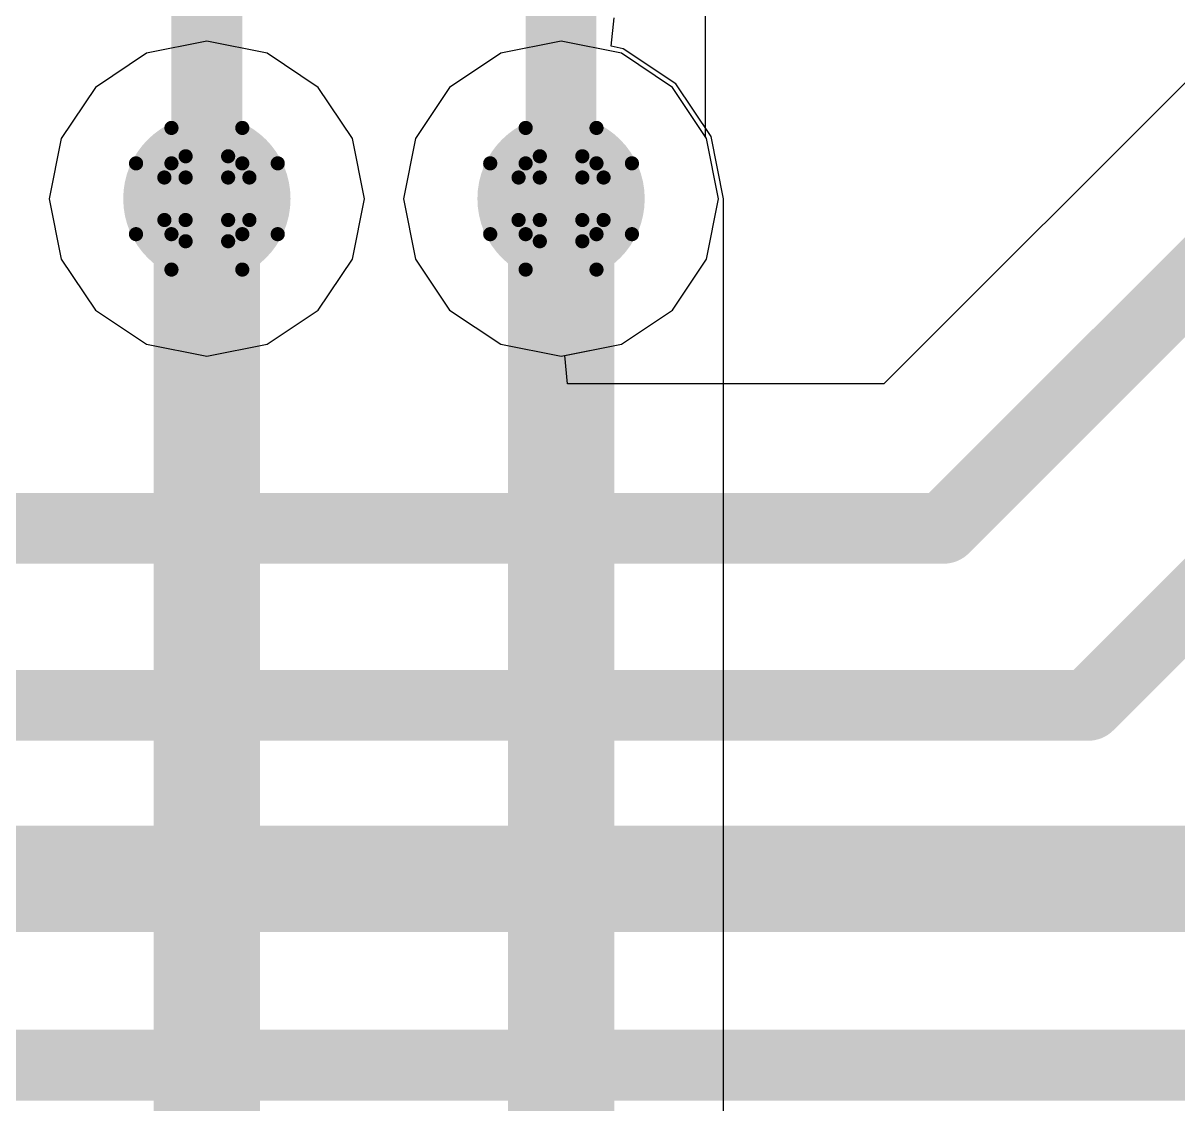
# Model space of a CAD drawing. Header units: inches. Extents: x 0 to 198, y 0 to 199.
# Drawn here: x 3.457 to 3.6201, y 2.0547 to 2.2073 of the extents above; entities that cross this region are included whole.
import ezdxf

# ---------------------------------------------------------------- set-up
doc = ezdxf.new("R2010")
doc.units = ezdxf.units.IN
doc.header["$MEASUREMENT"] = 0
for name, color, linetype in [('Bottom Layer', 5, 'Continuous'), ('Drill Drawing', 1, 'Continuous'), ('Layer 1', 16, 'Continuous'), ('Layer 2', 76, 'Continuous'), ('Top Layer', 1, 'Continuous'), ('Via Holes', 16, 'Continuous')]:
    doc.layers.add(name, color=color, linetype=linetype)

msp = doc.modelspace()

# ---------------------------------------------------------------- hatches: boundary and pattern name
at = {"layer": 'Bottom Layer'}
h = msp.add_hatch(color=5, dxfattribs=at)
edge = h.paths.add_edge_path()
edge.add_arc((3.48298, 2.18253), 0.01181, 0, 360)
h = msp.add_hatch(color=5, dxfattribs=at)
edge = h.paths.add_edge_path()
edge.add_arc((3.53298, 2.18253), 0.01181, 0, 360)
at = {"layer": 'Layer 1'}
h = msp.add_hatch(color=16, dxfattribs=at)
edge = h.paths.add_edge_path()
edge.add_arc((3.48298, 2.18253), 0.01181, 0, 360)
h = msp.add_hatch(color=16, dxfattribs=at)
edge = h.paths.add_edge_path()
edge.add_arc((3.53298, 2.18253), 0.01181, 0, 360)
at = {"layer": 'Layer 2'}
h = msp.add_hatch(color=76, dxfattribs=at)
edge = h.paths.add_edge_path()
edge.add_arc((3.48298, 2.18253), 0.01181, 0, 360)
h = msp.add_hatch(color=76, dxfattribs=at)
edge = h.paths.add_edge_path()
edge.add_arc((3.53298, 2.18253), 0.01181, 0, 360)
at = {"layer": 'Top Layer'}
h = msp.add_hatch(color=1, dxfattribs=at)
edge = h.paths.add_edge_path()
edge.add_arc((3.48298, 2.18253), 0.01181, 0, 360)
h = msp.add_hatch(color=1, dxfattribs=at)
edge = h.paths.add_edge_path()
edge.add_arc((3.53298, 2.18253), 0.01181, 0, 360)
at = {"layer": 'Via Holes'}
h = msp.add_hatch(color=7, dxfattribs=at)
edge = h.paths.add_edge_path()
edge.add_arc((3.48298, 2.18253), 0.00591, 0, 360)
h = msp.add_hatch(color=7, dxfattribs=at)
edge = h.paths.add_edge_path()
edge.add_arc((3.53298, 2.18253), 0.00591, 0, 360)

# ---------------------------------------------------------------- linework, layer by layer
at = {"layer": 'Bottom Layer'}
for p, q in [((3.55337, 2.19127), (3.55337, 2.29702)), ((3.62877, 2.20661), (3.57855, 2.15639)), ((3.55353, 2.19104), (3.55337, 2.19127)), ((3.55522, 2.18253), (3.55353, 2.19104)), ((3.55353, 2.17402), (3.55522, 2.18253)), ((3.5487, 2.1668), (3.55353, 2.17402)), ((3.54149, 2.16198), (3.5487, 2.1668)), ((3.53349, 2.16039), (3.54149, 2.16198)), ((3.53389, 2.15639), (3.53349, 2.16039)), ((3.57855, 2.15639), (3.53389, 2.15639))]:
    msp.add_line(p, q, dxfattribs=at)
for points in [[(3.53298, 2.18253, 0.01, 0.01, 0), (3.53298, 2.29702, 0.01, 0.01, 0)], [(3.48298, 2.18253, 0.01, 0.01, 0), (3.48298, 2.27553, 0.01, 0.01, 0)], [(3.587, 2.136, 0.01, 0.01, 0), (3.64625, 2.19525, 0.01, 0.01, 0)], [(3.6074, 2.111, 0.01, 0.01, 0), (3.6544, 2.158, 0.01, 0.01, 0)], [(3.389, 2.136, 0.01, 0.01, 0), (3.587, 2.136, 0.01, 0.01, 0)], [(3.33478, 2.111, 0.01, 0.01, 0), (3.6074, 2.111, 0.01, 0.01, 0)], [(3.24086, 2.08651, 0.015, 0.015, 0), (4.05983, 2.08651, 0.015, 0.015, 0)], [(1.04989, 2.0602, 0.01, 0.01, 0), (3.83274, 2.0602, 0.01, 0.01, 0)]]:
    msp.add_lwpolyline(points, format="xyseb", dxfattribs=at)
for points in [[(3.48048, 2.18253, 0.005, 0.005, 1), (3.48548, 2.18253, 0.005, 0.005, 1)], [(3.53048, 2.18253, 0.005, 0.005, 1), (3.53548, 2.18253, 0.005, 0.005, 1)], [(3.5845, 2.136, 0.005, 0.005, 1), (3.5895, 2.136, 0.005, 0.005, 1)], [(3.5845, 2.136, 0.005, 0.005, 1), (3.5895, 2.136, 0.005, 0.005, 1)], [(3.6049, 2.111, 0.005, 0.005, 1), (3.6099, 2.111, 0.005, 0.005, 1)], [(3.6049, 2.111, 0.005, 0.005, 1), (3.6099, 2.111, 0.005, 0.005, 1)]]:
    msp.add_lwpolyline(points, format="xyseb", close=True, dxfattribs=at)
at = {"layer": 'Drill Drawing'}
for points in [[(3.47798, 2.18753, 0.002, 0.002, 0), (3.47798, 2.19253, 0.002, 0.002, 0)], [(3.47798, 2.19253, 0.002, 0.002, 0), (3.48798, 2.19253, 0.002, 0.002, 0)], [(3.48798, 2.18753, 0.002, 0.002, 0), (3.48798, 2.19253, 0.002, 0.002, 0)], [(3.52798, 2.18753, 0.002, 0.002, 0), (3.52798, 2.19253, 0.002, 0.002, 0)], [(3.52798, 2.19253, 0.002, 0.002, 0), (3.53798, 2.19253, 0.002, 0.002, 0)], [(3.53798, 2.18753, 0.002, 0.002, 0), (3.53798, 2.19253, 0.002, 0.002, 0)], [(3.47998, 2.18553, 0.002, 0.002, 0), (3.47998, 2.18853, 0.002, 0.002, 0)], [(3.47998, 2.18853, 0.002, 0.002, 0), (3.48598, 2.18853, 0.002, 0.002, 0)], [(3.48598, 2.18553, 0.002, 0.002, 0), (3.48598, 2.18853, 0.002, 0.002, 0)], [(3.52998, 2.18553, 0.002, 0.002, 0), (3.52998, 2.18853, 0.002, 0.002, 0)], [(3.52998, 2.18853, 0.002, 0.002, 0), (3.53598, 2.18853, 0.002, 0.002, 0)], [(3.53598, 2.18553, 0.002, 0.002, 0), (3.53598, 2.18853, 0.002, 0.002, 0)], [(3.47298, 2.17753, 0.002, 0.002, 0), (3.47298, 2.18753, 0.002, 0.002, 0)], [(3.47298, 2.18753, 0.002, 0.002, 0), (3.47798, 2.18753, 0.002, 0.002, 0)], [(3.48798, 2.18753, 0.002, 0.002, 0), (3.49298, 2.18753, 0.002, 0.002, 0)], [(3.49298, 2.17753, 0.002, 0.002, 0), (3.49298, 2.18753, 0.002, 0.002, 0)], [(3.52298, 2.17753, 0.002, 0.002, 0), (3.52298, 2.18753, 0.002, 0.002, 0)], [(3.52298, 2.18753, 0.002, 0.002, 0), (3.52798, 2.18753, 0.002, 0.002, 0)], [(3.53798, 2.18753, 0.002, 0.002, 0), (3.54298, 2.18753, 0.002, 0.002, 0)], [(3.54298, 2.17753, 0.002, 0.002, 0), (3.54298, 2.18753, 0.002, 0.002, 0)], [(3.47698, 2.17953, 0.002, 0.002, 0), (3.47698, 2.18553, 0.002, 0.002, 0)], [(3.47698, 2.18553, 0.002, 0.002, 0), (3.47998, 2.18553, 0.002, 0.002, 0)], [(3.48598, 2.18553, 0.002, 0.002, 0), (3.48898, 2.18553, 0.002, 0.002, 0)], [(3.48898, 2.17953, 0.002, 0.002, 0), (3.48898, 2.18553, 0.002, 0.002, 0)], [(3.52698, 2.17953, 0.002, 0.002, 0), (3.52698, 2.18553, 0.002, 0.002, 0)], [(3.52698, 2.18553, 0.002, 0.002, 0), (3.52998, 2.18553, 0.002, 0.002, 0)], [(3.53598, 2.18553, 0.002, 0.002, 0), (3.53898, 2.18553, 0.002, 0.002, 0)], [(3.53898, 2.17953, 0.002, 0.002, 0), (3.53898, 2.18553, 0.002, 0.002, 0)], [(3.47698, 2.17953, 0.002, 0.002, 0), (3.47998, 2.17953, 0.002, 0.002, 0)], [(3.47998, 2.17653, 0.002, 0.002, 0), (3.47998, 2.17953, 0.002, 0.002, 0)], [(3.48598, 2.17953, 0.002, 0.002, 0), (3.48898, 2.17953, 0.002, 0.002, 0)], [(3.48598, 2.17653, 0.002, 0.002, 0), (3.48598, 2.17953, 0.002, 0.002, 0)], [(3.52698, 2.17953, 0.002, 0.002, 0), (3.52998, 2.17953, 0.002, 0.002, 0)], [(3.52998, 2.17653, 0.002, 0.002, 0), (3.52998, 2.17953, 0.002, 0.002, 0)], [(3.53598, 2.17953, 0.002, 0.002, 0), (3.53898, 2.17953, 0.002, 0.002, 0)], [(3.53598, 2.17653, 0.002, 0.002, 0), (3.53598, 2.17953, 0.002, 0.002, 0)], [(3.47298, 2.17753, 0.002, 0.002, 0), (3.47798, 2.17753, 0.002, 0.002, 0)], [(3.47798, 2.17253, 0.002, 0.002, 0), (3.47798, 2.17753, 0.002, 0.002, 0)], [(3.48798, 2.17753, 0.002, 0.002, 0), (3.49298, 2.17753, 0.002, 0.002, 0)], [(3.48798, 2.17253, 0.002, 0.002, 0), (3.48798, 2.17753, 0.002, 0.002, 0)], [(3.52298, 2.17753, 0.002, 0.002, 0), (3.52798, 2.17753, 0.002, 0.002, 0)], [(3.52798, 2.17253, 0.002, 0.002, 0), (3.52798, 2.17753, 0.002, 0.002, 0)], [(3.53798, 2.17753, 0.002, 0.002, 0), (3.54298, 2.17753, 0.002, 0.002, 0)], [(3.53798, 2.17253, 0.002, 0.002, 0), (3.53798, 2.17753, 0.002, 0.002, 0)], [(3.47998, 2.17653, 0.002, 0.002, 0), (3.48598, 2.17653, 0.002, 0.002, 0)], [(3.52998, 2.17653, 0.002, 0.002, 0), (3.53598, 2.17653, 0.002, 0.002, 0)], [(3.47798, 2.17253, 0.002, 0.002, 0), (3.48798, 2.17253, 0.002, 0.002, 0)], [(3.52798, 2.17253, 0.002, 0.002, 0), (3.53798, 2.17253, 0.002, 0.002, 0)]]:
    msp.add_lwpolyline(points, format="xyseb", dxfattribs=at)
for points in [[(3.47748, 2.19253, 0.001, 0.001, 1), (3.47848, 2.19253, 0.001, 0.001, 1)], [(3.47748, 2.19253, 0.001, 0.001, 1), (3.47848, 2.19253, 0.001, 0.001, 1)], [(3.48748, 2.19253, 0.001, 0.001, 1), (3.48848, 2.19253, 0.001, 0.001, 1)], [(3.48748, 2.19253, 0.001, 0.001, 1), (3.48848, 2.19253, 0.001, 0.001, 1)], [(3.52748, 2.19253, 0.001, 0.001, 1), (3.52848, 2.19253, 0.001, 0.001, 1)], [(3.52748, 2.19253, 0.001, 0.001, 1), (3.52848, 2.19253, 0.001, 0.001, 1)], [(3.53748, 2.19253, 0.001, 0.001, 1), (3.53848, 2.19253, 0.001, 0.001, 1)], [(3.53748, 2.19253, 0.001, 0.001, 1), (3.53848, 2.19253, 0.001, 0.001, 1)], [(3.47948, 2.18853, 0.001, 0.001, 1), (3.48048, 2.18853, 0.001, 0.001, 1)], [(3.47948, 2.18853, 0.001, 0.001, 1), (3.48048, 2.18853, 0.001, 0.001, 1)], [(3.48548, 2.18853, 0.001, 0.001, 1), (3.48648, 2.18853, 0.001, 0.001, 1)], [(3.48548, 2.18853, 0.001, 0.001, 1), (3.48648, 2.18853, 0.001, 0.001, 1)], [(3.52948, 2.18853, 0.001, 0.001, 1), (3.53048, 2.18853, 0.001, 0.001, 1)], [(3.52948, 2.18853, 0.001, 0.001, 1), (3.53048, 2.18853, 0.001, 0.001, 1)], [(3.53548, 2.18853, 0.001, 0.001, 1), (3.53648, 2.18853, 0.001, 0.001, 1)], [(3.53548, 2.18853, 0.001, 0.001, 1), (3.53648, 2.18853, 0.001, 0.001, 1)], [(3.47248, 2.18753, 0.001, 0.001, 1), (3.47348, 2.18753, 0.001, 0.001, 1)], [(3.47248, 2.18753, 0.001, 0.001, 1), (3.47348, 2.18753, 0.001, 0.001, 1)], [(3.47748, 2.18753, 0.001, 0.001, 1), (3.47848, 2.18753, 0.001, 0.001, 1)], [(3.47748, 2.18753, 0.001, 0.001, 1), (3.47848, 2.18753, 0.001, 0.001, 1)], [(3.48748, 2.18753, 0.001, 0.001, 1), (3.48848, 2.18753, 0.001, 0.001, 1)], [(3.48748, 2.18753, 0.001, 0.001, 1), (3.48848, 2.18753, 0.001, 0.001, 1)], [(3.49248, 2.18753, 0.001, 0.001, 1), (3.49348, 2.18753, 0.001, 0.001, 1)], [(3.49248, 2.18753, 0.001, 0.001, 1), (3.49348, 2.18753, 0.001, 0.001, 1)], [(3.52248, 2.18753, 0.001, 0.001, 1), (3.52348, 2.18753, 0.001, 0.001, 1)], [(3.52248, 2.18753, 0.001, 0.001, 1), (3.52348, 2.18753, 0.001, 0.001, 1)], [(3.52748, 2.18753, 0.001, 0.001, 1), (3.52848, 2.18753, 0.001, 0.001, 1)], [(3.52748, 2.18753, 0.001, 0.001, 1), (3.52848, 2.18753, 0.001, 0.001, 1)], [(3.53748, 2.18753, 0.001, 0.001, 1), (3.53848, 2.18753, 0.001, 0.001, 1)], [(3.53748, 2.18753, 0.001, 0.001, 1), (3.53848, 2.18753, 0.001, 0.001, 1)], [(3.54248, 2.18753, 0.001, 0.001, 1), (3.54348, 2.18753, 0.001, 0.001, 1)], [(3.54248, 2.18753, 0.001, 0.001, 1), (3.54348, 2.18753, 0.001, 0.001, 1)], [(3.47648, 2.18553, 0.001, 0.001, 1), (3.47748, 2.18553, 0.001, 0.001, 1)], [(3.47648, 2.18553, 0.001, 0.001, 1), (3.47748, 2.18553, 0.001, 0.001, 1)], [(3.47948, 2.18553, 0.001, 0.001, 1), (3.48048, 2.18553, 0.001, 0.001, 1)], [(3.47948, 2.18553, 0.001, 0.001, 1), (3.48048, 2.18553, 0.001, 0.001, 1)], [(3.48548, 2.18553, 0.001, 0.001, 1), (3.48648, 2.18553, 0.001, 0.001, 1)], [(3.48548, 2.18553, 0.001, 0.001, 1), (3.48648, 2.18553, 0.001, 0.001, 1)], [(3.48848, 2.18553, 0.001, 0.001, 1), (3.48948, 2.18553, 0.001, 0.001, 1)], [(3.48848, 2.18553, 0.001, 0.001, 1), (3.48948, 2.18553, 0.001, 0.001, 1)], [(3.52648, 2.18553, 0.001, 0.001, 1), (3.52748, 2.18553, 0.001, 0.001, 1)], [(3.52648, 2.18553, 0.001, 0.001, 1), (3.52748, 2.18553, 0.001, 0.001, 1)], [(3.52948, 2.18553, 0.001, 0.001, 1), (3.53048, 2.18553, 0.001, 0.001, 1)], [(3.52948, 2.18553, 0.001, 0.001, 1), (3.53048, 2.18553, 0.001, 0.001, 1)], [(3.53548, 2.18553, 0.001, 0.001, 1), (3.53648, 2.18553, 0.001, 0.001, 1)], [(3.53548, 2.18553, 0.001, 0.001, 1), (3.53648, 2.18553, 0.001, 0.001, 1)], [(3.53848, 2.18553, 0.001, 0.001, 1), (3.53948, 2.18553, 0.001, 0.001, 1)], [(3.53848, 2.18553, 0.001, 0.001, 1), (3.53948, 2.18553, 0.001, 0.001, 1)], [(3.47648, 2.17953, 0.001, 0.001, 1), (3.47748, 2.17953, 0.001, 0.001, 1)], [(3.47648, 2.17953, 0.001, 0.001, 1), (3.47748, 2.17953, 0.001, 0.001, 1)], [(3.47948, 2.17953, 0.001, 0.001, 1), (3.48048, 2.17953, 0.001, 0.001, 1)], [(3.47948, 2.17953, 0.001, 0.001, 1), (3.48048, 2.17953, 0.001, 0.001, 1)], [(3.48548, 2.17953, 0.001, 0.001, 1), (3.48648, 2.17953, 0.001, 0.001, 1)], [(3.48548, 2.17953, 0.001, 0.001, 1), (3.48648, 2.17953, 0.001, 0.001, 1)], [(3.48848, 2.17953, 0.001, 0.001, 1), (3.48948, 2.17953, 0.001, 0.001, 1)], [(3.48848, 2.17953, 0.001, 0.001, 1), (3.48948, 2.17953, 0.001, 0.001, 1)], [(3.52648, 2.17953, 0.001, 0.001, 1), (3.52748, 2.17953, 0.001, 0.001, 1)], [(3.52648, 2.17953, 0.001, 0.001, 1), (3.52748, 2.17953, 0.001, 0.001, 1)], [(3.52948, 2.17953, 0.001, 0.001, 1), (3.53048, 2.17953, 0.001, 0.001, 1)], [(3.52948, 2.17953, 0.001, 0.001, 1), (3.53048, 2.17953, 0.001, 0.001, 1)], [(3.53548, 2.17953, 0.001, 0.001, 1), (3.53648, 2.17953, 0.001, 0.001, 1)], [(3.53548, 2.17953, 0.001, 0.001, 1), (3.53648, 2.17953, 0.001, 0.001, 1)], [(3.53848, 2.17953, 0.001, 0.001, 1), (3.53948, 2.17953, 0.001, 0.001, 1)], [(3.53848, 2.17953, 0.001, 0.001, 1), (3.53948, 2.17953, 0.001, 0.001, 1)], [(3.47248, 2.17753, 0.001, 0.001, 1), (3.47348, 2.17753, 0.001, 0.001, 1)], [(3.47248, 2.17753, 0.001, 0.001, 1), (3.47348, 2.17753, 0.001, 0.001, 1)], [(3.47748, 2.17753, 0.001, 0.001, 1), (3.47848, 2.17753, 0.001, 0.001, 1)], [(3.47748, 2.17753, 0.001, 0.001, 1), (3.47848, 2.17753, 0.001, 0.001, 1)], [(3.48748, 2.17753, 0.001, 0.001, 1), (3.48848, 2.17753, 0.001, 0.001, 1)], [(3.48748, 2.17753, 0.001, 0.001, 1), (3.48848, 2.17753, 0.001, 0.001, 1)], [(3.49248, 2.17753, 0.001, 0.001, 1), (3.49348, 2.17753, 0.001, 0.001, 1)], [(3.49248, 2.17753, 0.001, 0.001, 1), (3.49348, 2.17753, 0.001, 0.001, 1)], [(3.52248, 2.17753, 0.001, 0.001, 1), (3.52348, 2.17753, 0.001, 0.001, 1)], [(3.52248, 2.17753, 0.001, 0.001, 1), (3.52348, 2.17753, 0.001, 0.001, 1)], [(3.52748, 2.17753, 0.001, 0.001, 1), (3.52848, 2.17753, 0.001, 0.001, 1)], [(3.52748, 2.17753, 0.001, 0.001, 1), (3.52848, 2.17753, 0.001, 0.001, 1)], [(3.53748, 2.17753, 0.001, 0.001, 1), (3.53848, 2.17753, 0.001, 0.001, 1)], [(3.53748, 2.17753, 0.001, 0.001, 1), (3.53848, 2.17753, 0.001, 0.001, 1)], [(3.54248, 2.17753, 0.001, 0.001, 1), (3.54348, 2.17753, 0.001, 0.001, 1)], [(3.54248, 2.17753, 0.001, 0.001, 1), (3.54348, 2.17753, 0.001, 0.001, 1)], [(3.47948, 2.17653, 0.001, 0.001, 1), (3.48048, 2.17653, 0.001, 0.001, 1)], [(3.47948, 2.17653, 0.001, 0.001, 1), (3.48048, 2.17653, 0.001, 0.001, 1)], [(3.48548, 2.17653, 0.001, 0.001, 1), (3.48648, 2.17653, 0.001, 0.001, 1)], [(3.48548, 2.17653, 0.001, 0.001, 1), (3.48648, 2.17653, 0.001, 0.001, 1)], [(3.52948, 2.17653, 0.001, 0.001, 1), (3.53048, 2.17653, 0.001, 0.001, 1)], [(3.52948, 2.17653, 0.001, 0.001, 1), (3.53048, 2.17653, 0.001, 0.001, 1)], [(3.53548, 2.17653, 0.001, 0.001, 1), (3.53648, 2.17653, 0.001, 0.001, 1)], [(3.53548, 2.17653, 0.001, 0.001, 1), (3.53648, 2.17653, 0.001, 0.001, 1)], [(3.47748, 2.17253, 0.001, 0.001, 1), (3.47848, 2.17253, 0.001, 0.001, 1)], [(3.47748, 2.17253, 0.001, 0.001, 1), (3.47848, 2.17253, 0.001, 0.001, 1)], [(3.48748, 2.17253, 0.001, 0.001, 1), (3.48848, 2.17253, 0.001, 0.001, 1)], [(3.48748, 2.17253, 0.001, 0.001, 1), (3.48848, 2.17253, 0.001, 0.001, 1)], [(3.52748, 2.17253, 0.001, 0.001, 1), (3.52848, 2.17253, 0.001, 0.001, 1)], [(3.52748, 2.17253, 0.001, 0.001, 1), (3.52848, 2.17253, 0.001, 0.001, 1)], [(3.53748, 2.17253, 0.001, 0.001, 1), (3.53848, 2.17253, 0.001, 0.001, 1)], [(3.53748, 2.17253, 0.001, 0.001, 1), (3.53848, 2.17253, 0.001, 0.001, 1)]]:
    msp.add_lwpolyline(points, format="xyseb", close=True, dxfattribs=at)
at = {"layer": 'Layer 1'}
for p, q in [((3.48298, 2.20477), (3.47447, 2.20307)), ((3.49149, 2.20307), (3.48298, 2.20477)), ((3.53298, 2.20477), (3.52447, 2.20307)), ((3.54149, 2.20307), (3.53298, 2.20477)), ((3.47447, 2.20307), (3.46725, 2.19825)), ((3.4987, 2.19825), (3.49149, 2.20307)), ((3.52447, 2.20307), (3.51725, 2.19825)), ((3.5487, 2.19825), (3.54149, 2.20307)), ((3.46725, 2.19825), (3.46243, 2.19104)), ((3.50353, 2.19104), (3.4987, 2.19825)), ((3.51725, 2.19825), (3.51243, 2.19104)), ((3.55353, 2.19104), (3.5487, 2.19825)), ((3.46243, 2.19104), (3.46074, 2.18253)), ((3.50522, 2.18253), (3.50353, 2.19104)), ((3.51243, 2.19104), (3.51074, 2.18253)), ((3.55522, 2.18253), (3.55353, 2.19104)), ((3.46074, 2.18253), (3.46243, 2.17402)), ((3.50353, 2.17402), (3.50522, 2.18253)), ((3.51074, 2.18253), (3.51243, 2.17402)), ((3.55353, 2.17402), (3.55522, 2.18253)), ((3.46243, 2.17402), (3.46725, 2.1668)), ((3.4987, 2.1668), (3.50353, 2.17402)), ((3.51243, 2.17402), (3.51725, 2.1668)), ((3.5487, 2.1668), (3.55353, 2.17402)), ((3.46725, 2.1668), (3.47447, 2.16198)), ((3.49149, 2.16198), (3.4987, 2.1668)), ((3.51725, 2.1668), (3.52447, 2.16198)), ((3.54149, 2.16198), (3.5487, 2.1668)), ((3.47447, 2.16198), (3.48298, 2.16029)), ((3.48298, 2.16029), (3.49149, 2.16198)), ((3.52447, 2.16198), (3.53298, 2.16029)), ((3.53298, 2.16029), (3.54149, 2.16198))]:
    msp.add_line(p, q, dxfattribs=at)
at = {"layer": 'Layer 2'}
for p, q in [((3.48298, 2.20477), (3.47447, 2.20307)), ((3.49149, 2.20307), (3.48298, 2.20477)), ((3.53298, 2.20477), (3.52447, 2.20307)), ((3.54149, 2.20307), (3.53298, 2.20477)), ((3.47447, 2.20307), (3.46725, 2.19825)), ((3.4987, 2.19825), (3.49149, 2.20307)), ((3.52447, 2.20307), (3.51725, 2.19825)), ((3.5487, 2.19825), (3.54149, 2.20307)), ((3.46725, 2.19825), (3.46243, 2.19104)), ((3.50353, 2.19104), (3.4987, 2.19825)), ((3.51725, 2.19825), (3.51243, 2.19104)), ((3.55353, 2.19104), (3.5487, 2.19825)), ((3.46243, 2.19104), (3.46074, 2.18253)), ((3.50522, 2.18253), (3.50353, 2.19104)), ((3.51243, 2.19104), (3.51074, 2.18253)), ((3.55522, 2.18253), (3.55353, 2.19104)), ((3.46074, 2.18253), (3.46243, 2.17402)), ((3.50353, 2.17402), (3.50522, 2.18253)), ((3.51074, 2.18253), (3.51243, 2.17402)), ((3.55353, 2.17402), (3.55522, 2.18253)), ((3.46243, 2.17402), (3.46725, 2.1668)), ((3.4987, 2.1668), (3.50353, 2.17402)), ((3.51243, 2.17402), (3.51725, 2.1668)), ((3.5487, 2.1668), (3.55353, 2.17402)), ((3.46725, 2.1668), (3.47447, 2.16198)), ((3.49149, 2.16198), (3.4987, 2.1668)), ((3.51725, 2.1668), (3.52447, 2.16198)), ((3.54149, 2.16198), (3.5487, 2.1668)), ((3.47447, 2.16198), (3.48298, 2.16029)), ((3.48298, 2.16029), (3.49149, 2.16198)), ((3.52447, 2.16198), (3.53298, 2.16029)), ((3.53298, 2.16029), (3.54149, 2.16198))]:
    msp.add_line(p, q, dxfattribs=at)
at = {"layer": 'Top Layer'}
for p, q in [((3.54007, 2.20406), (3.54046, 2.20806)), ((3.54176, 2.20372), (3.54007, 2.20406)), ((3.5492, 2.19875), (3.54176, 2.20372)), ((3.55417, 2.19131), (3.5492, 2.19875)), ((3.55592, 2.18253), (3.55417, 2.19131)), ((3.55592, 2.02784), (3.55592, 2.18253))]:
    msp.add_line(p, q, dxfattribs=at)
for points in [[(3.48298, 1.92411, 0.015, 0.015, 0), (3.48298, 2.18253, 0.015, 0.015, 0)], [(3.53298, 1.98332, 0.015, 0.015, 0), (3.53298, 2.18253, 0.015, 0.015, 0)]]:
    msp.add_lwpolyline(points, format="xyseb", dxfattribs=at)
for points in [[(3.47923, 2.18253, 0.0075, 0.0075, 1), (3.48673, 2.18253, 0.0075, 0.0075, 1)], [(3.52923, 2.18253, 0.0075, 0.0075, 1), (3.53673, 2.18253, 0.0075, 0.0075, 1)]]:
    msp.add_lwpolyline(points, format="xyseb", close=True, dxfattribs=at)

doc.saveas('drawing.dxf')
